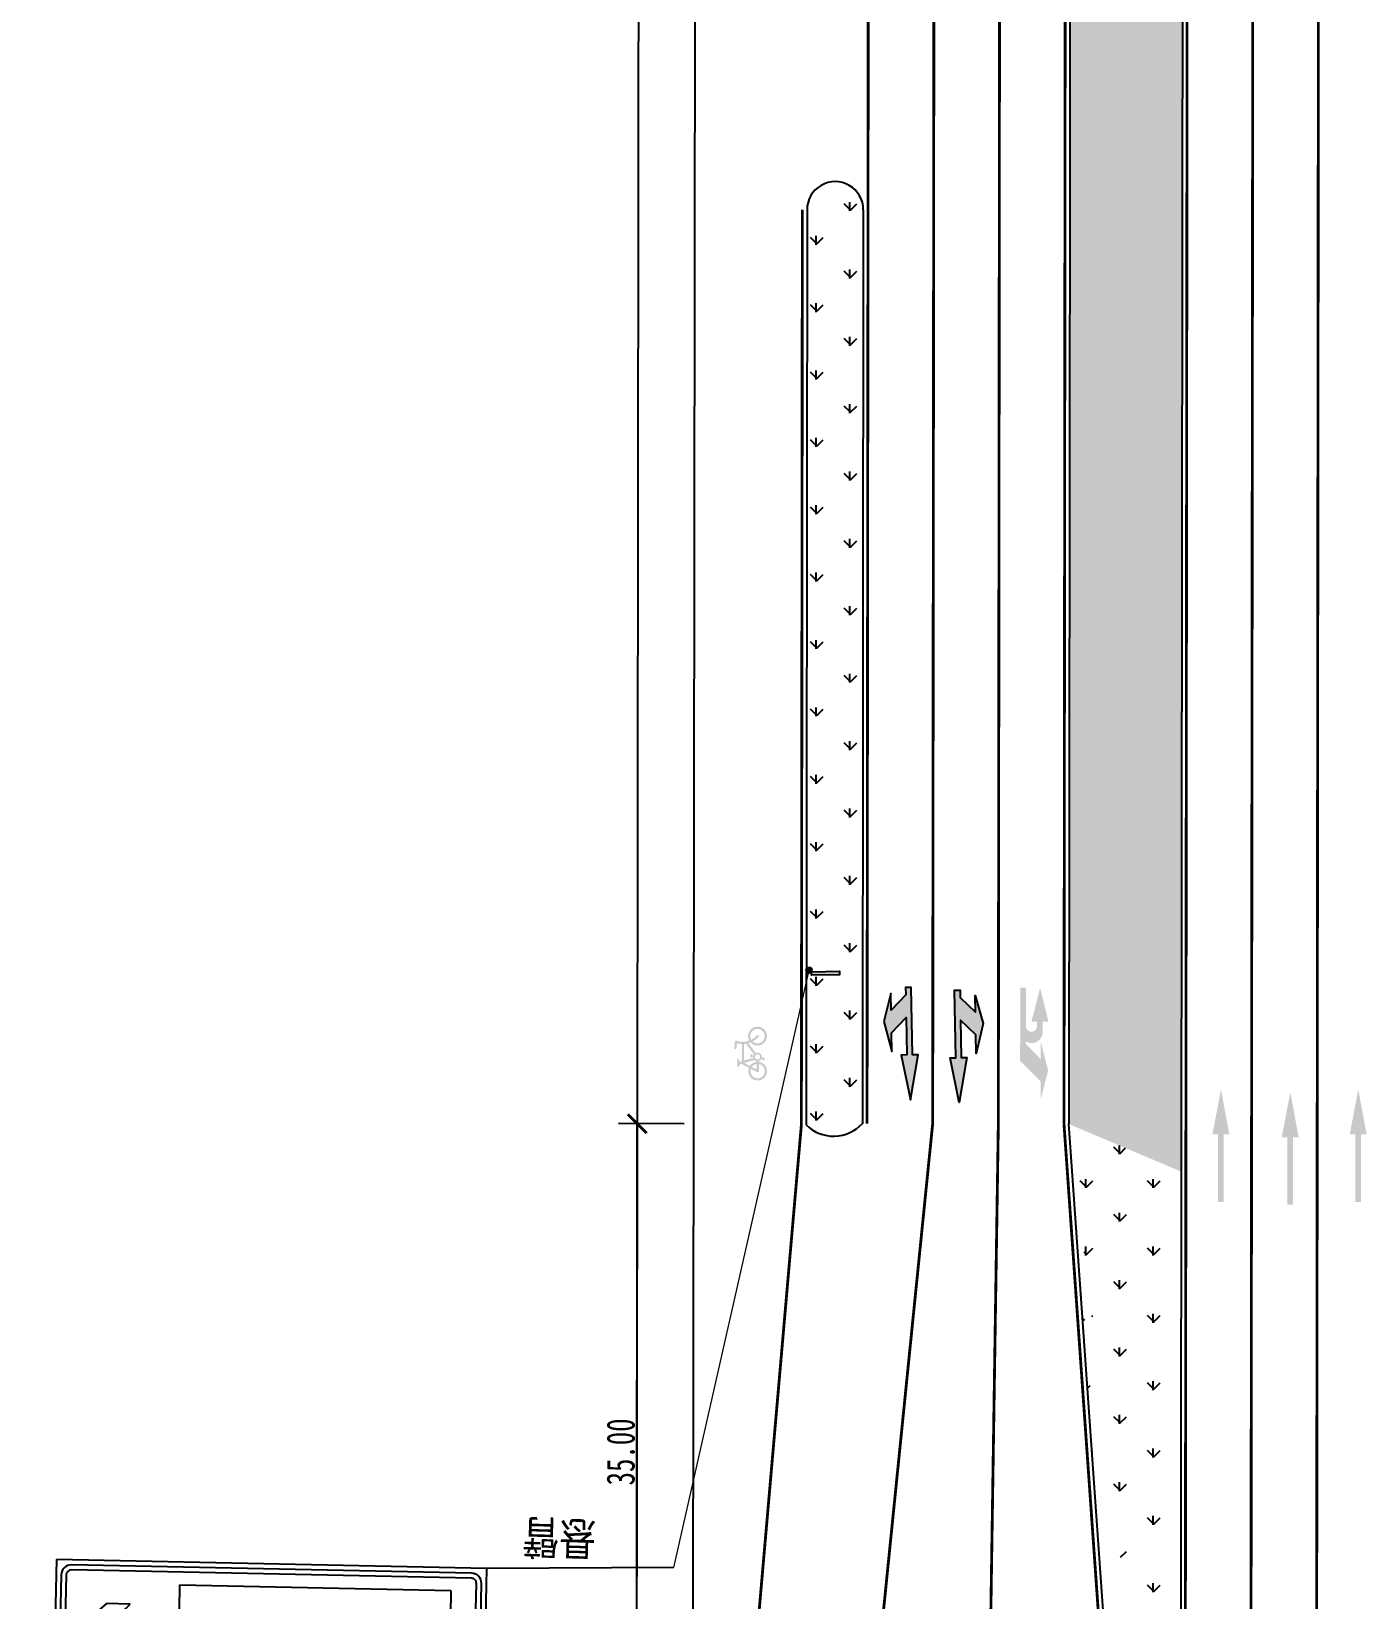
# Model space of a CAD drawing. Extents: x 54765 to 55687, y 61529 to 62330.
# Drawn here: x 55353.7 to 55424.9, y 61929.2 to 62012.8 of the extents above; entities that cross this region are included whole.
import ezdxf

# ---------------------------------------------------------------- set-up
doc = ezdxf.new("R2010")
doc.units = 0
doc.header["$LTSCALE"] = 10
doc.linetypes.add('JTSS01', pattern=[6, 2, -4])
doc.layers.get('0').update_dxf_attribs({"color": 251, "linetype": 'CONTINUOUS', "lineweight": 0})
doc.layers.get('DEFPOINTS').update_dxf_attribs({"linetype": 'CONTINUOUS'})
for name, color, linetype in [('@-交通标志', 7, 'CONTINUOUS'), ('@-地面图案', 7, 'CONTINUOUS'), ('@-设计标注', 7, 'CONTINUOUS'), ('@-路缘石', 7, 'CONTINUOUS'), ('参考', 9, 'CONTINUOUS'), ('红线', 1, 'CONTINUOUS'), ('道路绿化带', 3, 'CONTINUOUS')]:
    doc.layers.add(name, color=color, linetype=linetype)
doc.layers.add('@-道路标线', color=7, linetype='CONTINUOUS', lineweight=0)
doc.styles.add('-黑体', font='simhei.ttf', dxfattribs={"width": 0.8})
doc.styles.get("Standard").update_dxf_attribs({"font": 'simhei.ttf', "width": 0.7, "height": 1.5})
doc.dimstyles.get("Standard").update_dxf_attribs({"dimtxt": 3, "dimasz": 1, "dimexe": 1, "dimexo": 0.5, "dimgap": 0.1, "dimtad": 1, "dimdsep": 46, "dimtxsty": 'Standard', "dimblk": 'OBLIQUE', "dimcen": 0.09, "dimadec": 0, "dimazin": 1, "dimtfac": 1, "dimtofl": 0, "dimtmove": 0, "dimatfit": 2, "dimfxl": 1, "dimtolj": 1, "dimtzin": 0, "dimarcsym": 0})
pattern_1 = [(90, (0, 0), (-1.79605, 1.79605), [0.4762500000000001, -3.11585]), (45, (0, 0), (-1.79605122421383, 1.79605122421383), [0.4762500000000001, -2.06375]), (135, (0, 0), (-1.79605122421383, -1.79605122421383), [0.4762500000000001, -2.06375])]

# ---------------------------------------------------------------- blocks, each defined once
blk = doc.blocks.new('6米直行加右转')
at = {"layer": '@-地面图案'}
blk.add_hatch(color=256, dxfattribs=at).paths.add_polyline_path([(1.600000000000023, -0.1500000000000057), (3.600000000000023, -0.1500000000000057), (3.600000000000023, -0.4500000000000171), (5.999999999999999, -2.846334279382745e-14), (3.600000000000023, 0.4499999999999604), (3.600000000000022, 0.1500000000000057), (0, 0.1500000000000057), (0, -0.1500000000000057), (0.399999999999977, -0.1500000000000057), (1.199999999999989, -0.9500000000000169), (0.300000000000012, -0.9500000000000169), (1.800000000000011, -1.349999999999994), (3.399999999999977, -0.9500000000000172), (2.399999999999977, -0.950000000000017)])
at = {"layer": '@-地面图案', "linetype": 'Continuous'}
blk.add_lwpolyline([(1.800000000000011, -1.349999999999994), (3.399999999999977, -0.950000000000017), (2.399999999999977, -0.950000000000017), (1.600000000000023, -0.1500000000000057), (3.600000000000023, -0.1500000000000057), (3.600000000000023, -0.4500000000000171), (6, -2.842170943040401e-14), (3.600000000000023, 0.4499999999999602), (3.600000000000023, 0.1500000000000057), (0, 0.1500000000000057), (0, -0.1500000000000057), (0.3999999999999773, -0.1500000000000057), (1.199999999999989, -0.950000000000017), (0.3000000000000114, -0.950000000000017)], close=True, dxfattribs=at)
blk = doc.blocks.new('A$C1B03350C')
at = {"layer": '@-交通标志'}
for p, q in [((22.92635420995067, 21.27085374995659), (9.1018155217e-06, 20.22912448832358)), ((22.12944472685922, 20.96436512762739), (0.8214298616512676, 19.9961696962273)), ((23.84552708803676, 1.041725709510501), (22.92635420995067, 21.27085374995659)), ((9.1018155217e-06, 20.22912448832358), (0.9191819799016228, -3.5521225072e-06)), ((22.14170036523137, 20.6946434204292), (0.8336855000234209, 19.7264479890291)), ((22.69330175500363, 14.50329979306843), (22.42367771075806, 20.43717735158862)), ((23.53903846576577, 1.838635192747459), (22.69339941791259, 20.44943298996077)), ((0.3064977240865119, 19.43221500507206), (1.152136771939694, 0.8214172078587578)), ((0.576219431241043, 19.44447064344422), (0.8458434754866175, 13.51059308492404)), ((6.871440858521964, 19.18995630186691), (9.568657930067273, 19.31251268558844)), ((9.568657930067273, 19.31251268558844), (9.691054543072825, 16.61528836027719)), ((10.78240561223356, 19.36766305826312), (13.47962268377887, 19.49021944198466)), ((10.90480222529731, 16.67043873295188), (10.78240561223356, 19.36766305826312)), ((13.47962268377887, 19.49021944198466), (13.60201929684263, 16.79299511667341)), ((14.69337036600336, 19.54536981465935), (17.39058743754867, 19.66792619838088)), ((14.81576697900891, 16.8481454893481), (14.69337036600336, 19.54536981465935)), ((17.39058743754867, 19.66792619838088), (17.51298405055422, 16.97070187306963)), ((18.60433511971496, 19.72307657105557), (21.30155219126027, 19.8456329547771)), ((18.72673173277872, 17.02585224574432), (18.60433511971496, 19.72307657105557)), ((21.30155219126027, 19.8456329547771), (21.42394880432403, 17.14840862946585)), ((3.647334706503897, 18.77364021676476), (2.366810734674799, 17.21395906947146)), ((5.064027805870862, 17.33651545317843), (3.647334706503897, 18.77364021676476)), ((6.993837471527513, 16.49273197655566), (6.871440858521964, 19.18995630186691)), ((2.366810734674799, 17.21395906947146), (2.424584368010981, 15.94247874825669)), ((2.424584368010981, 15.94247874825669), (3.28280459716916, 16.8824032334378)), ((3.28280459716916, 16.8824032334378), (3.381653948978055, 14.70692978147417)), ((4.181876954215114, 16.92325536134012), (5.121801439265253, 16.06503513196367)), ((4.280726306024007, 14.7477819093765), (4.181876954215114, 16.92325536134012)), ((5.121801439265253, 16.06503513196367), (5.064027805870862, 17.33651545317843)), ((13.60201929684263, 16.79299511667341), (10.90480222529731, 16.67043873295188)), ((17.51298405055422, 16.97070187306963), (14.81576697900891, 16.8481454893481)), ((21.42394880432403, 17.14840862946585), (18.72673173277872, 17.02585224574432)), ((9.691054543072825, 16.61528836027719), (6.993837471527513, 16.49273197655566)), ((7.019975345581769, 15.81822318477498), (21.45458790007979, 16.47410436459177)), ((21.45458790007979, 16.47410436459177), (21.51578620664077, 15.12549220187066)), ((7.081173652084543, 14.46961102205387), (7.019975345581769, 15.81822318477498)), ((21.51578620664077, 15.12549220187066), (7.081173652084543, 14.46961102205387)), ((0.8458434754866175, 13.51059308492404), (22.69330175500363, 14.50329979306843)), ((22.70555739337579, 14.2335780858557), (0.8580991138587704, 13.2408713777113)), ((3.381653948978055, 14.70692978147417), (4.280726306024007, 14.7477819093765)), ((22.98743707599352, 8.029978820122777), (22.70555739337579, 14.2335780858557)), ((0.8580991138587704, 13.2408713777113), (1.139978796476498, 7.037272111978379)), ((7.165576179511845, 12.71663532892125), (9.862793251057157, 12.83919171264279)), ((7.287972792517393, 10.01941100361), (7.165576179511845, 12.71663532892125)), ((9.862793251057157, 12.83919171264279), (9.985189864062702, 10.14196738733153)), ((13.03157670388464, 12.98317517057876), (15.72879377542995, 13.10573155430029)), ((13.15397331694839, 10.28595084526751), (13.03157670388464, 12.98317517057876)), ((15.72879377542995, 13.10573155430029), (15.8511903884937, 10.40850722898904)), ((18.89748487289762, 13.2497108157986), (21.59470194444293, 13.37226719952014)), ((19.01988148596138, 10.5524864904728), (18.89748487289762, 13.2497108157986)), ((21.59470194444293, 13.37226719952014), (21.71709855750669, 10.67504287419433)), ((3.110467986378353, 11.58640394038229), (1.67334322305396, 10.16971084076795)), ((4.381948307389393, 11.64417757371848), (3.110467986378353, 11.58640394038229)), ((3.523728078173006, 10.70425308855192), (4.381948307389393, 11.64417757371848)), ((1.67334322305396, 10.16971084076795), (3.233024370158091, 8.889186868575052)), ((5.699201529612763, 10.80310244031716), (3.523728078173006, 10.70425308855192)), ((5.740053657500537, 9.904030083038377), (5.699201529612763, 10.80310244031716)), ((9.985189864062702, 10.14196738733153), (7.287972792517393, 10.01941100361)), ((15.8511903884937, 10.40850722898904), (13.15397331694839, 10.28595084526751)), ((21.71709855750669, 10.67504287419433), (19.01988148596138, 10.5524864904728)), ((3.564580206118988, 9.805180731273142), (5.740053657500537, 9.904030083038377)), ((4.504504691110922, 8.946960501911235), (3.564580206118988, 9.805180731273142)), ((7.318611888331361, 9.34510673873592), (21.74783000868047, 10.00074280577246)), ((7.379810194834134, 7.996494576014812), (7.318611888331361, 9.34510673873592)), ((21.74783000868047, 10.00074280577246), (21.80902831518324, 8.65213064305135)), ((3.233024370158091, 8.889186868575052), (4.504504691110922, 8.946960501911235)), ((21.80902831518324, 8.65213064305135), (7.379810194834134, 7.996494576014812)), ((1.139978796476498, 7.037272111978379), (22.98743707599352, 8.029978820122777)), ((22.99969271436566, 7.76025711291004), (1.15223443484865, 6.767550404765643)), ((23.26931675861124, 1.826379554375306), (22.99969271436566, 7.76025711291004)), ((1.15223443484865, 6.767550404765643), (1.421858479094225, 0.8336728462309109)), ((2.537853666581213, 6.019674551949719), (5.235070738126524, 6.142230935671249)), ((2.660250279644968, 3.322450226638466), (2.537853666581213, 6.019674551949719)), ((5.235070738126524, 6.142230935671249), (5.35746735119028, 3.445006610359996)), ((6.448818420351018, 6.197381308345939), (9.146035491896328, 6.319937692067469)), ((6.571215033356565, 3.500156983034685), (6.448818420351018, 6.197381308345939)), ((9.146035491896328, 6.319937692067469), (9.268432104901876, 3.622713366756215)), ((10.35978317406261, 6.375088064742157), (13.05700024560792, 6.497644448463688)), ((10.48217978712637, 3.677863739430903), (10.35978317406261, 6.375088064742157)), ((13.05700024560792, 6.497644448463688), (13.17939685867168, 3.800420123152433)), ((14.27074792783242, 6.552794821138378), (16.96796499937773, 6.675351204859908)), ((14.39314454083796, 3.855570495827123), (14.27074792783242, 6.552794821138378)), ((16.96796499937773, 6.675351204859908), (17.09036161238327, 3.978126879548654)), ((20.90664714074228, 5.908342356313369), (19.63516681978944, 5.850568722977187)), ((22.4663282877882, 4.627818384120472), (20.90664714074228, 5.908342356313369)), ((19.63516681978944, 5.850568722977187), (20.57509130478138, 4.99234849361528)), ((20.57509130478138, 4.99234849361528), (18.39961785328341, 4.893499141850043)), ((18.39961785328341, 4.893499141850043), (18.4404699812294, 3.994426784571259)), ((21.02920352446381, 3.211125284506123), (22.4663282877882, 4.627818384120472)), ((5.35746735119028, 3.445006610359996), (2.660250279644968, 3.322450226638466)), ((9.268432104901876, 3.622713366756215), (6.571215033356565, 3.500156983034685)), ((13.17939685867168, 3.800420123152433), (10.48217978712637, 3.677863739430903)), ((17.09036161238327, 3.978126879548654), (14.39314454083796, 3.855570495827123)), ((18.4404699812294, 3.994426784571259), (20.61594343272736, 4.093276136336498)), ((20.61594343272736, 4.093276136336498), (19.75772320351097, 3.153351651169941)), ((2.686388153641019, 2.647941434843231), (17.12100070819724, 3.30382261466002)), ((2.747586460143793, 1.299329272136674), (2.686388153641019, 2.647941434843231)), ((17.12100070819724, 3.30382261466002), (17.18219901470002, 1.95521045193891)), ((19.75772320351097, 3.153351651169941), (21.02920352446381, 3.211125284506123)), ((17.18219901470002, 1.95521045193891), (2.747586460143793, 1.299329272136674)), ((0.9191819799016228, -3.5521225072e-06), (23.84552708803676, 1.041725709510501)), ((1.703835824620909, 0.5762067774048774), (23.01185068982886, 1.544402208804966)), ((1.716091462993063, 0.3064850701921387), (23.02410632820102, 1.274680501592228))]:
    blk.add_line(p, q, dxfattribs=at)
for centre, major_axis, ratio, start_param, end_param in [((22.15395600360352, 20.42492171321646), (-0.3818376618308354, 0.3818376618308354), 0.999999999997, 3.972397671792172, 5.543193998575517), ((22.15395600360352, 20.42492171321646), (-0.1909188309345989, 0.1909188309345989), 0.9999999998229844, 3.97239767187882, 5.543193998487643), ((0.8459411383955739, 19.45672628181637), (-0.3818376618404934, 0.3818376618404934), 0.9999999999464112, -0.7399913086292587, 0.8308050182275684), ((0.8459411383955739, 19.45672628181637), (0.1909188309265917, 0.1909188309265917), 0.9999999999068648, 0.8308050182374742, 2.401601344949404), ((22.99959505145671, 1.814123916003153), (0.1909188309237094, 0.1909188309237094), 0.9999999998832183, 3.972397671841489, 5.543193998527423), ((22.99959505145671, 1.814123916003153), (-0.381837661833584, 0.3818376618335841), 0.999999999982602, 2.401601344978554, 3.972397671799339), ((1.691580186248755, 0.8459284846030641), (-0.3818376618308354, 0.3818376618308354), 0.999999999997, 0.8308050182023778, 2.401601344985724), ((1.691580186248755, 0.8459284846030641), (0.1909188309288866, 0.1909188309288866), 0.9999999998289839, 2.401601344910624, 3.972397671868492)]:
    blk.add_ellipse(centre, major_axis=major_axis, ratio=ratio, start_param=start_param, end_param=end_param, dxfattribs=at)
blk = doc.blocks.new('*U23')
for points in [[(-0.4, 0, 1), (0.4, 0, 1)], [(4.328327054393031, -0.7322932874471472), (4.328327054393031, -0.2276326902432434), (0.3289123870160922, -0.2276326902432435), (0.3289123870160922, -0.732293287447147)]]:
    blk.add_hatch(color=256).paths.add_polyline_path(points)
blk.add_lwpolyline([(0.3289123870160922, -0.2276326902432435), (4.328327054393031, -0.2276326902432435), (4.328327054393031, -0.7322932874471471), (0.3289123870160922, -0.7322932874471471)], close=True)
blk.add_circle((0, 0), 0.4)
at = {"layer": '参考'}
blk.add_point((-0.0021154528551701, 0.0107938439594227), dxfattribs=at)
blk = doc.blocks.new('A$C7C13580A')
at = {"layer": '@-交通标志', "xscale": 0.3749999999800803, "yscale": 0.375, "zscale": 0.375, "rotation": 176.7013645626124}
blk.add_blockref('*U23', (1.615526242589111, 0.1497529522894183), dxfattribs=at)
blk = doc.blocks.new('_ArchTick')
at = {"color": 0, "linetype": 'ByBlock', "lineweight": 70, "const_width": 0.15}
blk.add_lwpolyline([(-0.5, -0.5), (0.5, 0.5)], dxfattribs=at)
blk = doc.blocks.new('*D148')
at = {"layer": '@-设计标注', "color": 0, "lineweight": -2, "transparency": 16777216}
for p, q in [((55388.53341579316, 61954.57943806767), (55385.03341778374, 61954.58317090623)), ((55385.99608882936, 61919.58212428677), (55386.033417215, 61954.58210438093)), ((55388.49608740753, 61919.57945797351), (55384.9960893981, 61919.58319081207))]:
    blk.add_line(p, q, dxfattribs=at)
at = {"layer": 'DEFPOINTS', "color": 0, "transparency": 16777216}
for p in [(55386.033417215, 61954.58210438093), (55389.03341550879, 61954.57890480502), (55388.99608712316, 61919.57892471086)]:
    blk.add_point(p, dxfattribs=at)
at = {"layer": '@-设计标注', "color": 0, "lineweight": -2, "transparency": 16777216}
for p, rotation in [((55386.033417215, 61954.58210438093), 89.93889258976603), ((55385.99608882936, 61919.58212428677), 269.9388925897661)]:
    blk.add_blockref('_ArchTick', p, dxfattribs=dict(at, rotation=rotation))
at = {"layer": '@-设计标注', "color": 0, "transparency": 16777216, "insert": (55385.15632654412, 61937.08302986794), "char_height": 1.5, "attachment_point": 5, "rotation": 89.93889258976601}
blk.add_mtext('\\A1;35.00', dxfattribs=at)

msp = doc.modelspace()

# ---------------------------------------------------------------- hatches: boundary and pattern name
at = {"layer": '@-道路标线'}
for points in [[(55406.61260101661, 61961.83090961828), (55406.46260303878, 61961.83168828773), (55406.44235762704, 61957.93174083679), (55407.53663256257, 61956.82604541427), (55407.53144143305, 61955.82605888811), (55407.93974185349, 61957.42396087731), (55407.54753393806, 61958.92601711871), (55407.54286191946, 61958.02602924543), (55406.74702560493, 61958.83017137027), (55406.74770244822, 61958.9605543716, 0.577350269189626), (55407.65038771231, 61959.47549059489), (55407.65324283444, 61960.02548318458), (55407.95323879099, 61960.02392584531), (55407.51258888912, 61961.82623760074), (55407.05325091848, 61960.02859786285), (55407.35324687597, 61960.02704052356), (55407.35194909312, 61959.77704389206, -1), (55406.751957179, 61959.78015857005), (55406.76259899534, 61961.83013094857)], [(55417.13992840835, 61950.40636023379), (55417.28992810487, 61950.40605968895), (55417.2971411702, 61954.00605246394), (55417.59714057067, 61954.00545137349), (55417.15195018372, 61956.40634818866), (55416.69714237718, 61954.00725464085), (55416.99714177498, 61954.00665355157), (55416.98992870798, 61950.4066607781)], [(55420.83653329575, 61950.26149575896), (55420.98653299228, 61950.26119521412), (55420.9937460576, 61953.86118798911), (55421.29374545807, 61953.86058689866), (55420.84855507113, 61956.26148371382), (55420.39374726458, 61953.86239016602), (55420.69374666239, 61953.86178907674), (55420.68653359538, 61950.26179630327)], [(55424.46067267115, 61950.40636023379), (55424.61067236768, 61950.40605968895), (55424.61788543301, 61954.00605246394), (55424.91788483347, 61954.00545137349), (55424.47269444653, 61956.40634818866), (55424.01788663998, 61954.00725464085), (55424.31788603779, 61954.00665355157), (55424.31067297079, 61950.4066607781)]]:
    msp.add_hatch(color=7, dxfattribs=at).paths.add_polyline_path(points)
h = msp.add_hatch(color=7, dxfattribs=at)
edge = h.paths.add_edge_path()
edge.add_line((55391.57050348476, 61957.77600455489), (55391.51432153778, 61957.76015852245))
edge.add_ellipse((55391.05776440058, 61957.75409641274), major_axis=(-0.4250030380892839, 0.1668896869666177), ratio=0.9999805706952836, start_angle=200.1195756284293, end_angle=202.1999952957983, ccw=False)
edge.add_ellipse((55391.36508305737, 61957.76231871327), major_axis=(0.05494690220308946, 0.1399283610291562), ratio=0.9999999506772708, start_angle=219.8589830386828, end_angle=284.2785924977287, ccw=False)
edge.add_ellipse((55391.40880509195, 61957.66235520114), major_axis=(0.01565526186318419, 0.03986785507763237), ratio=0.9999998303205472, start_angle=113.18325781182659, end_angle=206.501347011118, ccw=False)
edge.add_line((55391.36599349447, 61957.66105139592), (55391.36242977922, 61958.05744068223))
edge.add_ellipse((55391.37970776025, 61958.01953399272), major_axis=(0.01522660491869106, 0.03877623277898141), ratio=0.9999998508462595, start_angle=310.81329457208363, end_angle=405.9425271505703, ccw=False)
edge.add_ellipse((55391.05776440058, 61957.75409641274), major_axis=(0.1668902470823428, 0.4250044644859001), ratio=0.999999995276094, start_angle=307.0992444217952, end_angle=329.14455822133897, ccw=False)
edge.add_line((55391.4974123117, 61957.8773477322), (55391.6169817792, 61957.911072115))
edge.add_line((55391.61698177924, 61957.91107211557), (55391.60874470798, 61958.82727456414))
edge.add_ellipse((55391.62857151988, 61960.0058572572), major_axis=(-1.097189655219722, 0.4308431274417468), ratio=0.9999997747193812, start_angle=102.93400800517048, end_angle=110.4751074252666, ccw=False)
edge.add_line((55391.4542420996, 61958.84007017592), (55391.35155289249, 61958.87733969377))
edge.add_line((55391.35155289255, 61958.87733969472), (55391.32046906352, 61958.59841523955))
edge.add_ellipse((55391.26214067758, 61958.60491545554), major_axis=(-0.05462862496824334, 0.02145150340890416), ratio=0.9999999969862579, start_angle=15.0799806736444, end_angle=195.0799806736443, ccw=False)
edge.add_line((55391.20381229078, 61958.61141567248), (55391.24248389911, 61958.95842755657))
edge.add_ellipse((55391.30148313002, 61958.95794704076), major_axis=(-0.05491877948204411, 0.02156544093791068), ratio=0.9999999565071804, start_angle=-94.40099306387123, end_angle=20.972252427922285, ccw=False)
edge.add_line((55391.32719924864, 61959.01104903249), (55391.48293966269, 61958.95452537469))
edge.add_ellipse((55391.62857151988, 61960.0058572572), major_axis=(0.3879400150968355, 0.9879321365468007), ratio=0.9999999809832021, start_angle=193.5523853715453, end_angle=221.8935450160579)
edge.add_ellipse((55392.44351999571, 61959.25021172878), major_axis=(0.184281267005962, 0.4692926193584532), ratio=0.9999999808311439, start_angle=-98.18991527179861, end_angle=139.7104712913849, ccw=False)
edge.add_ellipse((55392.44351999571, 61959.25021172878), major_axis=(0.1842812664670565, 0.4692926179860711), ratio=0.9999999833191034, start_angle=153.487581228541, end_angle=261.8100847081013, ccw=False)
edge.add_ellipse((55391.62857151988, 61960.0058572572), major_axis=(0.4308430499298636, 1.097189457827143), ratio=0.9999999987140331, start_angle=217.7231741279261, end_angle=223.3859971820988, ccw=False)
edge.add_line((55391.95909702404, 61958.87439663072), (55392.34481107359, 61958.34681392015))
edge.add_ellipse((55392.44704112899, 61958.1394410139), major_axis=(0.08450642510309189, 0.2152049540009178), ratio=0.9999999485642296, start_angle=280.9424230675123, end_angle=407.6811191826454, ccw=False)
edge.add_line((55392.674374525, 61958.09732178523), (55392.7446574715, 61958.07843178736))
edge.add_line((55392.74465747165, 61958.07843178956), (55392.75760706146, 61958.12068911199))
edge.add_line((55392.75760706048, 61958.12068911125), (55392.83953560297, 61958.09558243204))
edge.add_line((55392.83953560292, 61958.09558243146), (55392.78938846619, 61957.93194142143))
edge.add_line((55392.7893884662, 61957.93194142143), (55392.70745992463, 61957.95704810035))
edge.add_line((55392.70745992464, 61957.95704810058), (55392.71953558821, 61957.99645362401))
edge.add_line((55392.71953559005, 61957.99645362377), (55392.64315012027, 61958.01698380346))
edge.add_ellipse((55392.44704112899, 61958.1394410139), major_axis=(-0.2152049454299418, 0.08450642173745129), ratio=0.9999998710940378, start_angle=156.077858777343, end_angle=169.4568067655877, ccw=False)
edge.add_line((55392.6094924824, 61957.97492942763), (55392.58607474864, 61957.95471375983))
edge.add_ellipse((55392.44704112899, 61958.1394410139), major_axis=(0.08450642423746753, 0.2152049517965099), ratio=0.99999997824153, start_angle=219.2364363992578, end_angle=238.4055656186149, ccw=False)
edge.add_line((55392.51770918149, 61957.91930348272), (55392.51806639131, 61957.87957125759))
edge.add_ellipse((55392.45304303981, 61957.38309958158), major_axis=(-0.4660664192601953, 0.1830144065926569), ratio=0.999999957172602, start_angle=251.5529690226818, end_angle=283.97727336007733, ccw=False)
edge.add_line((55392.77412991245, 61957.76730705138), (55392.85839843421, 61957.677036911))
edge.add_ellipse((55392.45304303981, 61957.38309958158), major_axis=(0.1830143987118025, 0.4660663991907296), ratio=0.9999999765459381, start_angle=90.72597712170881, end_angle=327.3860601384187, ccw=False)
edge.add_line((55391.98469520708, 61957.56019405933), (55391.57050348105, 61957.77600455537))
edge = h.paths.add_edge_path(flags=16)
edge.add_line((55391.734068552, 61957.94409626116), (55392.22308232778, 61958.08202184363))
edge.add_ellipse((55392.44704112899, 61958.1394410139), major_axis=(0.08450654281382479, 0.2152052537643125), ratio=0.9999989921065656, start_angle=113.33312174311399, end_angle=125.81877227170509, ccw=False)
edge.add_line((55392.21596517108, 61958.13179861652), (55392.13932801881, 61958.15239644188))
edge.add_line((55392.13932801693, 61958.15239644177), (55392.12844684736, 61958.1056264302))
edge.add_line((55392.1284468474, 61958.1056264309), (55392.04498666387, 61958.12504366721))
edge.add_line((55392.04498666381, 61958.12504366638), (55392.08683749164, 61958.30492910202))
edge.add_line((55392.08683749166, 61958.30492910226), (55392.170297678, 61958.285511866))
edge.add_line((55392.17029767895, 61958.28551186628), (55392.15875647152, 61958.23590483546))
edge.add_line((55392.15875647152, 61958.23590483547), (55392.22922358717, 61958.21696533826))
edge.add_ellipse((55392.44704112899, 61958.1394410139), major_axis=(-0.2152049452252253, 0.0845064216570633), ratio=0.9999996316774112, start_angle=-12.801403836924408, end_angle=1.8475263374838278, ccw=False)
edge.add_line((55392.2559096124, 61958.26953039809), (55391.83495465375, 61958.84531589028))
edge.add_ellipse((55391.62857151988, 61960.0058572572), major_axis=(0.4308430177276532, 1.097189375820653), ratio=0.9999999651228509, start_angle=206.1845881327514, end_angle=211.5225778991242, ccw=False)
edge.add_line((55391.72609355411, 61958.83114890287), (55391.73406855189, 61957.94409625965))
edge = h.paths.add_edge_path(flags=16)
edge.add_line((55391.72961752352, 61957.82088242605), (55392.03651416548, 61957.66097697272))
edge.add_ellipse((55392.45304303981, 61957.38309958158), major_axis=(0.1830143998763653, 0.4660664021564186), ratio=0.9999999682488206, start_angle=387.44292668244736, end_angle=437.7305866839091, ccw=False)
edge.add_line((55392.40066929332, 61957.88106459392), (55392.40038221471, 61957.91299576192))
edge.add_ellipse((55392.44704112899, 61958.1394410139), major_axis=(-0.215204974954235, 0.08450643333101547), ratio=0.9999998818253548, start_angle=66.12125378608778, end_angle=99.79606636223912, ccw=False)
edge.add_line((55392.28265260876, 61957.97686512077), (55391.72961752355, 61957.82088242652))
edge = h.paths.add_edge_path(flags=16)
edge.add_line((55392.53119155965, 61958.02763440592), (55392.54536520005, 61958.03986998635))
edge.add_ellipse((55392.44704112899, 61958.1394410139), major_axis=(-0.09020340928373322, 0.1069829805280297), ratio=0.9999982862807512, start_angle=184.5028513073123, end_angle=536.8305418411982)
edge = h.paths.add_edge_path(flags=16)
edge.add_ellipse((55392.44351999571, 61959.25021172878), major_axis=(0.1413782595744397, 0.3600353678590759), ratio=0.9999999827594351, start_angle=158.9141864051265, end_angle=261.729474163011)
edge.add_ellipse((55392.44351999571, 61959.25021172878), major_axis=(0.1413782611719084, 0.3600353719272068), ratio=0.9999999726421697, start_angle=261.7294742455286, end_angle=501.1211886144014)
edge.add_ellipse((55391.62857151988, 61960.0058572572), major_axis=(0.3879400170372758, 0.9879321414883462), ratio=0.9999999693913519, start_angle=228.2603932092995, end_angle=249.2839976678984)
edge.add_ellipse((55392.45861519665, 61959.25381869072), major_axis=(0.02145211636407757, 0.05463018592635661), ratio=0.9999984609880854, start_angle=249.7117148502653, end_angle=428.8563375229205, ccw=False)
edge.add_ellipse((55391.62857151988, 61960.0058572572), major_axis=(0.4308430258240548, 1.097189396439034), ratio=0.9999999672635289, start_angle=229.4454243372494, end_angle=249.28399770017649, ccw=False)
edge = h.paths.add_edge_path(flags=16)
edge.add_line((55392.14140936168, 61957.60632237315), (55392.40437116192, 61957.46930873382))
edge.add_line((55392.40437116192, 61957.46930873381), (55392.40173089917, 61957.76298250654))
edge.add_ellipse((55392.45304303981, 61957.38309958158), major_axis=(0.1401113911037813, 0.3568091472418785), ratio=0.9999999719880538, start_angle=29.13147224983823, end_angle=75.82490958884358)
edge = h.paths.add_edge_path(flags=16)
edge.add_ellipse((55392.45304303981, 61957.38309958158), major_axis=(0.1401113933319414, 0.3568091529161341), ratio=0.9999999542659418, start_angle=92.82568757028405, end_angle=327.3860593604895)
edge.add_line((55392.76337331874, 61957.60813088449), (55392.69885936883, 61957.67723951398))
edge.add_ellipse((55392.45304303981, 61957.38309958158), major_axis=(0.1401113927255993, 0.356809151372017), ratio=0.9999999059556514, start_angle=341.5529669549778, end_angle=371.5106501264239)
edge.add_line((55392.51913517354, 61957.76069169333), (55392.52243158215, 61957.39403489296))
edge.add_ellipse((55392.45709431452, 61957.3878683505), major_axis=(-0.06108671603337807, 0.02398745891902885), ratio=0.9999999181052606, start_angle=79.8263932664151, end_angle=206.8305000872452, ccw=False)
edge.add_line((55392.42269418138, 61957.33197903894), (55392.0897605862, 61957.50545079073))
at = {"layer": '道路绿化带'}
h = msp.add_hatch(dxfattribs=at)
h.set_pattern_fill('GRASS', color=256, scale=0.1, style=0)
h.set_pattern_definition(pattern_1)
edge = h.paths.add_edge_path()
edge.add_arc((55412.30962198622, 62213.54438662254), 3.000000000090073, 359.9388925897401, 539.9388925897399)
edge.add_line((55415.30962028009, 62213.54118704662), (55415.03070697893, 61952.02544801505))
edge.add_line((55409.30962369234, 62213.54758619832), (55409.03341364447, 61954.56649150565))
h = msp.add_hatch(dxfattribs=at)
h.set_pattern_fill('GRASS', color=256, scale=0.1, style=0)
h.set_pattern_definition(pattern_1)
edge = h.paths.add_edge_path()
edge.add_arc((55396.49630681377, 61956.00865554304), 2.090880265878727, 225.5983136645279, 317.3639103052229)
edge.add_arc((55396.58538821551, 62003.30574832202), 1.500000000001384, 359.9388925895993, 539.9388925895992)
edge.add_line((55395.08538906861, 62003.30734810999), (55395.03335057502, 61954.51482177393))
edge.add_line((55398.0853873624, 62003.30414853407), (55398.0334227429, 61954.58088829982))
h = msp.add_hatch(dxfattribs=at)
h.set_pattern_fill('GRASS', color=256, scale=0.1, style=0)
h.set_pattern_definition(pattern_1)
edge = h.paths.add_edge_path()
edge.add_line((55415.03070697893, 61952.02544801505), (55414.98052179887, 61904.9706306353))
edge.add_line((55409.03278780603, 61954.57538672884), (55411.49545801061, 61919.57274032152))
edge.add_line((55409.03278780603, 61954.57538672884), (55415.03070697893, 61952.02544801505))
edge.add_arc((55413.19488107845, 61883.38903195503), 1.84576085506077, 199.6712687205648, 342.6767492427786)
edge.add_line((55411.4960743386, 61919.55492789151), (55411.45683981496, 61882.76770619466))
edge.add_line((55414.98052149521, 61904.97034591987), (55414.95691830508, 61882.83943396918))

# ---------------------------------------------------------------- linework, layer by layer
at = {"layer": '@-交通标志', "lineweight": 0, "ltscale": 0.5}
msp.add_line((55387.9842291586, 61930.91188961808), (55395.20704612024, 61962.77019414795), dxfattribs=at)
at = {"layer": '@-交通标志'}
msp.add_lwpolyline([(55387.9842291586, 61930.91188961808), (55378.01313430264, 61930.87195817338)], dxfattribs=at)
at = {"layer": '@-路缘石'}
msp.add_line((55389.33069330097, 62233.31361645197), (55388.94654408003, 61873.12619192309), dxfattribs=at)
at = {"layer": '@-道路标线', "color": 7, "linetype": 'JTSS01', "ltscale": 0.1, "flags": 128}
for points in [[(55402.0596278157, 62213.55531850678, 0.1499999999999999, 0.1499999999999999, 0), (55401.78341776783, 61954.57422381411, 0.1499999999999999, 0.1499999999999999, 0), (55398.24608186231, 61919.56905935181, 0.1499999999999999, 0.1499999999999999, 0), (55398.21207422585, 61887.68269248641, 0, 0, 0)], [(55405.55962582511, 62213.55158566821, 0.1499999999999999, 0.1499999999999999, 0), (55405.28341577724, 61954.57049097554, 0.1499999999999999, 0.1499999999999999, 0), (55404.74607816552, 61919.56212693732, 0.1499999999999999, 0.1499999999999999, 0), (55404.71382870327, 61889.32426593662, 0, 0, 0)]]:
    msp.add_lwpolyline(points, format="xyseb", dxfattribs=at)
at = {"layer": '@-道路标线', "color": 7, "linetype": 'Continuous', "const_width": 0.1499999999999999, "flags": 128}
for points in [[(55409.05962383452, 62213.54785282964), (55408.78341378666, 61954.56675813698)], [(55415.5596201379, 62213.5409204153), (55415.28070683675, 61952.02518138373)], [(55398.38871348541, 62053.30385346583), (55398.33538722021, 62003.30388190275)], [(55394.8353892108, 62003.30761474132), (55394.7833507172, 61954.51508840525)], [(55398.33538722021, 62003.30388190275), (55398.28342260071, 61954.5806216685)], [(55394.7833507172, 61954.51508840525), (55391.74608555911, 61919.57599176628)], [(55408.78340427621, 61954.55784093013), (55411.24607448079, 61919.55519452281)], [(55415.28070683675, 61952.02518138373), (55415.23052165668, 61904.97036400399)]]:
    msp.add_lwpolyline(points, dxfattribs=at)
at = {"layer": '@-道路标线', "color": 7, "linetype": 'JTSS01', "ltscale": 0.1, "const_width": 0.1499999999999999, "flags": 128}
for points in [[(55419.05961814732, 62213.53718757688), (55418.68460608384, 61861.91696538716)], [(55422.55961615673, 62213.53345473846), (55422.18557448788, 61862.82309760404)]]:
    msp.add_lwpolyline(points, dxfattribs=at)
at = {"layer": '红线', "color": 1, "flags": 128}
msp.add_lwpolyline([(55386.3306950072, 62233.31681602791), (55385.94654578623, 61873.129391499)], dxfattribs=at)
at = {"layer": '道路绿化带', "flags": 128}
for points in [[(55409.30962369234, 62213.54758619832), (55409.03341364447, 61954.56649150565)], [(55415.30962028009, 62213.54118704662), (55415.03070697893, 61952.02544801505)], [(55395.08538906861, 62003.30734810999), (55395.03335057502, 61954.51482177393)], [(55398.0853873624, 62003.30414853407), (55398.0334227429, 61954.58088829982)], [(55409.03278780603, 61954.57538672884), (55411.49545801061, 61919.57274032152)], [(55415.03070697893, 61952.02544801505), (55414.98052179887, 61904.9706306353)]]:
    msp.add_lwpolyline(points, dxfattribs=at)
at = {"layer": '道路绿化带'}
for centre, radius, start, end in [((55396.58538821551, 62003.30574832202), 1.500000000001384, 359.9388925895993, 179.9388925895993), ((55396.49630681377, 61956.00865554304), 2.090880265878727, 225.5983136645279, 317.3639103052229)]:
    msp.add_arc(centre, radius, start, end, dxfattribs=at)

# ---------------------------------------------------------------- block references
at = {"layer": '@-交通标志'}
for name, p, rotation in [('A$C7C13580A', (55396.7910271205, 61963.0348299511), 184.2152774341414), ('A$C1B03350C', (55378.93031140792, 61930.81128140933), 176.2152774276955)]:
    msp.add_blockref(name, p, dxfattribs=dict(at, rotation=rotation))
at = {"layer": '@-地面图案', "rotation": 271.0349070044049}
msp.add_blockref('6米直行加右转', (55400.49149415963, 61961.84698623361), dxfattribs=at)
at = {"layer": '@-地面图案', "xscale": -1, "rotation": 91.03490700440884}
msp.add_blockref('6米直行加右转', (55403.0948692556, 61961.70299111083), dxfattribs=at)

# ---------------------------------------------------------------- texts
at = {"layer": '@-交通标志', "style": '-黑体', "width": 0.8}
msp.add_text('悬臂', height=1.799999999999996, rotation=178.3722930963459, dxfattribs=at).set_placement((55383.86528179045, 61933.32287657267))

# ---------------------------------------------------------------- dimensions: what is measured, and where the dimension line sits
at = {"layer": '@-设计标注'}
dim = msp.add_aligned_dim(p1=(55388.99608712317, 61919.57892471087), p2=(55389.0334155088, 61954.57890480503), distance=3.0000000000100213, dimstyle='Standard', override={"dimtxt": 1.5, "dimzin": 0, "dimblk": 'ArchTick', "dimtix": 1, "dimtmove": 1}, dxfattribs=at)
dim.commit()
dim.dimension.update_dxf_attribs({"geometry": '*D148', "text_midpoint": (55385.15632654412, 61937.08302986794)})

doc.saveas('drawing.dxf')
